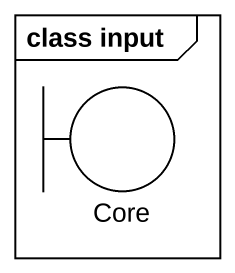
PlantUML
@startuml
mainframe class input
boundary Core
@enduml
